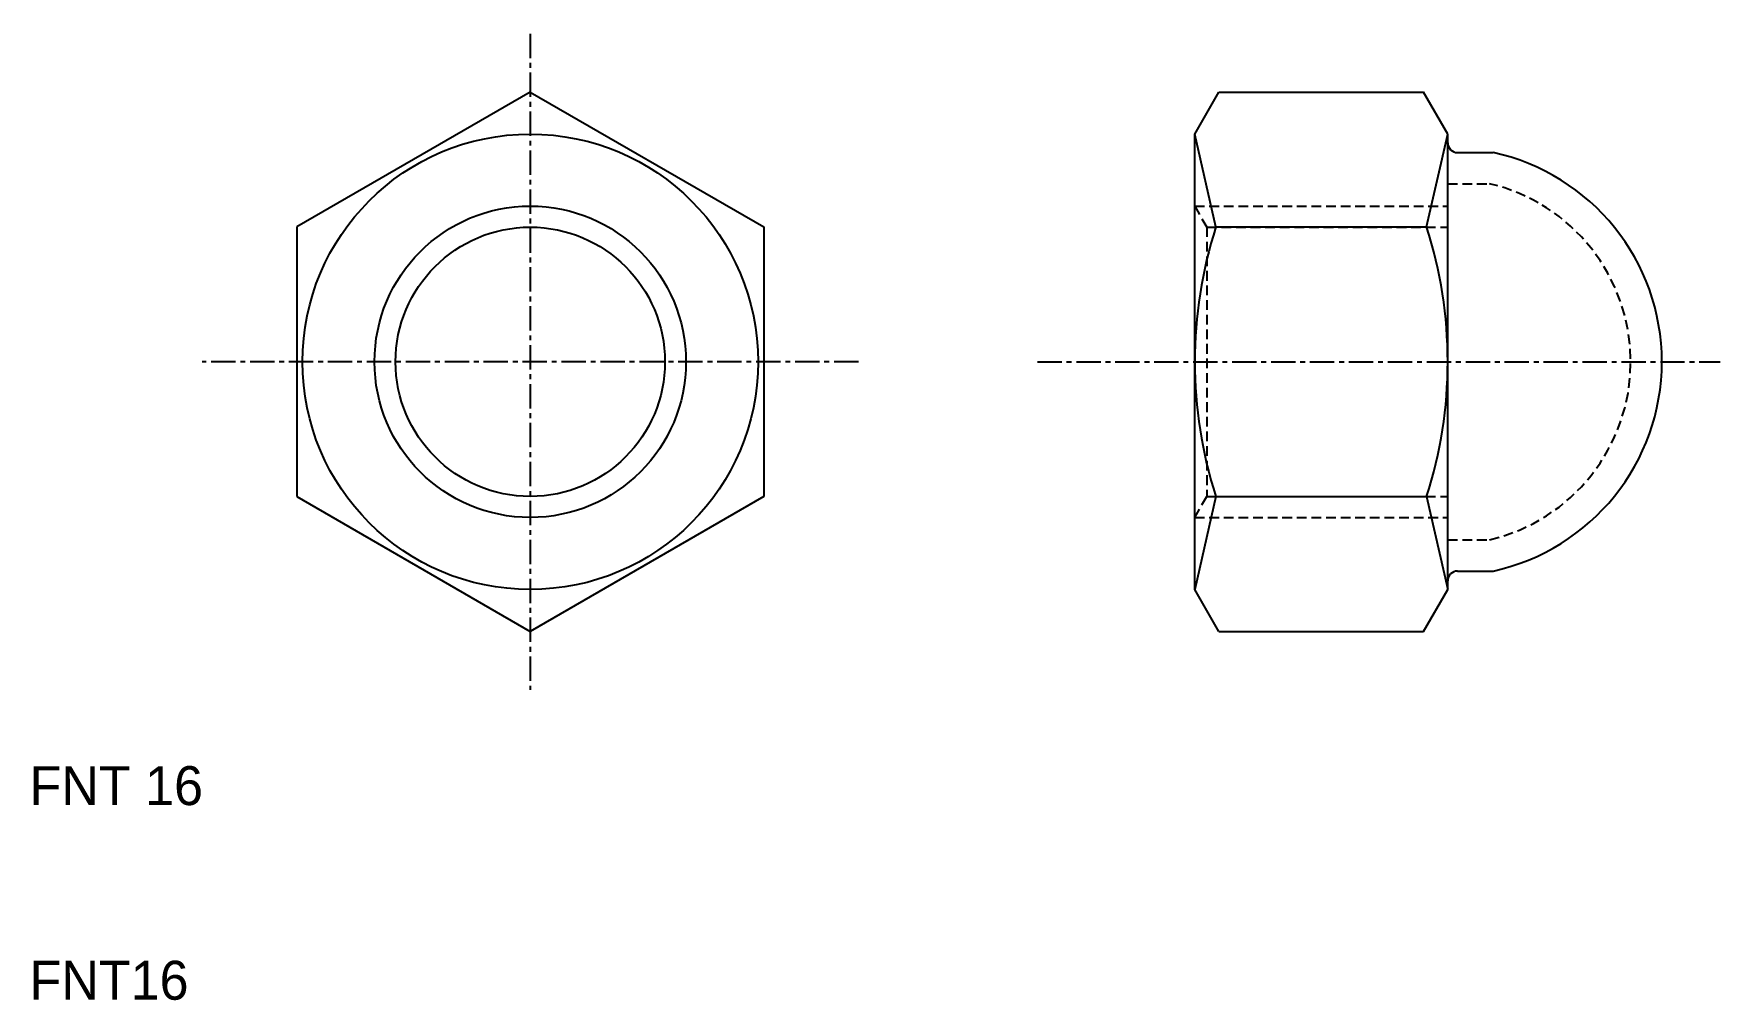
# Model space of a CAD drawing. Extents: x 10.2 to 96.9, y 10 to 59.6.
import ezdxf

# ---------------------------------------------------------------- set-up
doc = ezdxf.new("R2010")
doc.units = 0
doc.linetypes.add('CENTER', pattern=[2, 1.25, -0.25, 0.25, -0.25])
doc.linetypes.add('DASHED', pattern=[0.75, 0.5, -0.25])
doc.layers.get('0').update_dxf_attribs({"linetype": 'CONTINUOUS'})
doc.layers.add('CENTER', color=1, linetype='CENTER')

msp = doc.modelspace()

# ---------------------------------------------------------------- linework, layer by layer
at = {"color": 7, "linetype": 'CONTINUOUS'}
for p, q in [((35.727, 56.633), (23.727, 49.705)), ((35.727, 56.633), (47.727, 49.705)), ((83.36, 53.527), (85.192, 53.527)), ((23.727, 49.705), (23.727, 35.849)), ((47.727, 49.705), (47.727, 35.849)), ((23.727, 35.849), (35.727, 28.92)), ((47.727, 35.849), (35.727, 28.92)), ((83.36, 32.027), (85.192, 32.027))]:
    msp.add_line(p, q, dxfattribs=at)
at = {"color": 0, "linetype": 'BYBLOCK'}
for p, q in [((69.86, 54.477), (71.105, 56.633)), ((71.105, 56.633), (81.615, 56.633)), ((82.86, 54.477), (81.615, 56.633)), ((70.953, 49.705), (69.86, 54.477)), ((69.86, 31.077), (69.86, 54.477)), ((81.767, 49.705), (82.86, 54.477)), ((82.86, 31.077), (82.86, 54.477)), ((70.953, 49.705), (81.767, 49.705)), ((70.953, 35.849), (69.86, 31.077)), ((70.953, 35.849), (81.767, 35.849)), ((81.767, 35.849), (82.86, 31.077)), ((71.105, 28.92), (69.86, 31.077)), ((81.615, 28.92), (82.86, 31.077)), ((71.105, 28.92), (81.615, 28.92))]:
    msp.add_line(p, q, dxfattribs=at)
at = {"color": 3, "linetype": 'DASHED'}
for p, q in [((82.86, 51.927), (85.013, 51.927)), ((69.86, 50.777), (82.86, 50.777)), ((69.86, 50.777), (70.485, 49.694)), ((70.485, 49.694), (82.86, 49.694)), ((70.485, 49.694), (70.485, 35.859)), ((69.86, 34.777), (70.485, 35.859)), ((70.485, 35.859), (82.86, 35.859)), ((69.86, 34.777), (82.86, 34.777)), ((82.86, 33.627), (85.013, 33.627))]:
    msp.add_line(p, q, dxfattribs=at)
at = {"color": 7, "linetype": 'CONTINUOUS'}
for radius in [11.7, 6.918]:
    msp.add_circle((35.727, 42.777), radius, dxfattribs=at)
at = {"color": 3, "linetype": 'CONTINUOUS'}
msp.add_circle((35.727, 42.777), 8, dxfattribs=at)
at = {"color": 7, "linetype": 'CONTINUOUS'}
for centre, radius, start, end in [((83.36, 54.027), 0.5, 180, 270), ((82.86, 42.777), 11, 282.23876, 77.76124), ((83.36, 31.527), 0.5, 90, 180)]:
    msp.add_arc(centre, radius, start, end, dxfattribs=at)
at = {"color": 3, "linetype": 'DASHED'}
msp.add_arc((82.86, 42.777), 9.4, 283.24375, 76.75625, dxfattribs=at)
at = {"color": 0, "linetype": 'BYBLOCK'}
for centre, start, end in [((92.36, 42.777), 162.06576, 197.93365), ((60.36, 42.777), 342.06635, 17.93424)]:
    msp.add_arc(centre, 22.5, start, end, dxfattribs=at)
at = {"layer": 'CENTER', "color": 1, "linetype": 'CENTER'}
for p, q in [((35.727, 59.633), (35.727, 25.92)), ((52.583, 42.777), (18.87, 42.777)), ((61.781, 42.777), (96.86, 42.777))]:
    msp.add_line(p, q, dxfattribs=at)

# ---------------------------------------------------------------- texts
at = {"color": 7, "linetype": 'CONTINUOUS'}
for s, p in [('FNT 16', (10, 20)), ('FNT16', (10, 10))]:
    msp.add_text(s, height=2, dxfattribs=at).set_placement(p)

doc.saveas('drawing.dxf')
